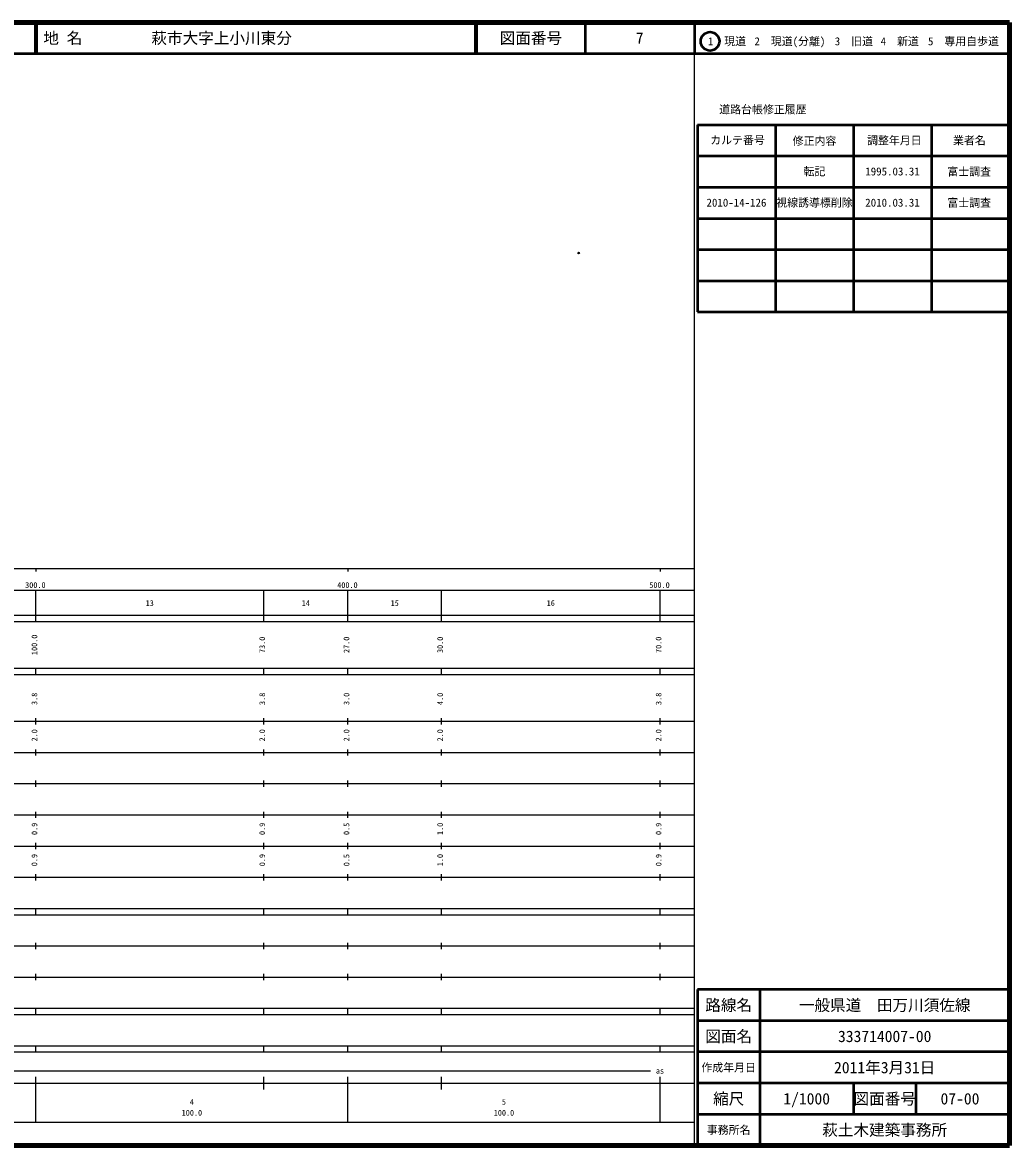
# Model space of a CAD drawing. Units: millimetres on the paper. Extents: x 40 to 680, y 20 to 380.
# Drawn here: x 363.7 to 680, y 20 to 380 of the extents above; entities that cross this region are included whole.
import ezdxf
from ezdxf.enums import TextEntityAlignment as Align

# ---------------------------------------------------------------- set-up
doc = ezdxf.new("R2010")
doc.units = ezdxf.units.MM
doc.header["$PDMODE"] = 32
doc.header["$PDSIZE"] = 0.5
doc.layers.add('M-OTRS', color=6, linetype='Continuous')
doc.layers.add('M-TTL-TXT', color=7, linetype='Continuous')
for name, color, linetype, lineweight in [('M-TTL', 2, 'Continuous', 140), ('M-TTL-BAND', 7, 'Continuous', 25), ('M-TTL-FRAM', 2, 'Continuous', 50), ('M-TTL-LINE', 7, 'Continuous', 50)]:
    doc.layers.add(name, color=color, linetype=linetype, lineweight=lineweight)
doc.styles.add('ＭＳ ゴシック', font='')
doc.styles.get('ＭＳ ゴシック').set_extended_font_data('MS Gothic')

msp = doc.modelspace()

# ---------------------------------------------------------------- linework, layer by layer
at = {"layer": 'M-OTRS'}
msp.add_point((541.934, 306.07), dxfattribs=at)
at = {"layer": 'M-TTL'}
for p, q in [((680, 380), (40, 380)), ((680, 20), (680, 380)), ((40, 20), (680, 20))]:
    msp.add_line(p, q, dxfattribs=at)
at = {"layer": 'M-TTL-BAND'}
for p, q in [((579, 20), (579, 370)), ((40, 205), (579, 205)), ((368, 205), (368, 204)), ((468, 205), (468, 204)), ((568, 205), (568, 204)), ((68, 198), (579, 198)), ((368, 188), (368, 198)), ((441, 188), (441, 198)), ((468, 188), (468, 198)), ((498, 188), (498, 198)), ((568, 188), (568, 198)), ((40, 190), (579, 190)), ((40, 188), (579, 188)), ((40, 173), (579, 173)), ((368, 171), (368, 173)), ((441, 171), (441, 173)), ((468, 171), (468, 173)), ((498, 171), (498, 173)), ((568, 171), (568, 173)), ((40, 171), (579, 171)), ((40, 156), (579, 156)), ((368, 155), (368, 157)), ((441, 155), (441, 157)), ((468, 155), (468, 157)), ((498, 155), (498, 157)), ((568, 155), (568, 157)), ((46, 146), (579, 146)), ((368, 145), (368, 147)), ((441, 145), (441, 147)), ((468, 145), (468, 147)), ((498, 145), (498, 147)), ((568, 145), (568, 147)), ((368, 135), (368, 137)), ((441, 135), (441, 137)), ((468, 135), (468, 137)), ((498, 135), (498, 137)), ((568, 135), (568, 137)), ((52, 136), (579, 136)), ((46, 126), (579, 126)), ((368, 125), (368, 127)), ((441, 125), (441, 127)), ((468, 125), (468, 127)), ((498, 125), (498, 127)), ((568, 125), (568, 127)), ((52, 116), (579, 116)), ((368, 115), (368, 117)), ((441, 115), (441, 117)), ((468, 115), (468, 117)), ((498, 115), (498, 117)), ((568, 115), (568, 117)), ((46, 106), (579, 106)), ((368, 105), (368, 107)), ((441, 105), (441, 107)), ((468, 105), (468, 107)), ((498, 105), (498, 107)), ((568, 105), (568, 107)), ((40, 96), (579, 96)), ((40, 94), (579, 94)), ((368, 94), (368, 96)), ((441, 94), (441, 96)), ((468, 94), (468, 96)), ((498, 94), (498, 96)), ((568, 94), (568, 96)), ((49, 84), (579, 84)), ((368, 83), (368, 85)), ((441, 83), (441, 85)), ((468, 83), (468, 85)), ((498, 83), (498, 85)), ((568, 83), (568, 85)), ((40, 74), (579, 74)), ((368, 73), (368, 75)), ((441, 73), (441, 75)), ((468, 73), (468, 75)), ((498, 73), (498, 75)), ((568, 73), (568, 75)), ((40, 64), (579, 64)), ((40, 62), (579, 62)), ((368, 62), (368, 64)), ((441, 62), (441, 64)), ((468, 62), (468, 64)), ((498, 62), (498, 64)), ((568, 62), (568, 64)), ((40, 52), (579, 52)), ((368, 50), (368, 52)), ((441, 50), (441, 52)), ((468, 50), (468, 52)), ((498, 50), (498, 52)), ((568, 50), (568, 52)), ((40, 50), (579, 50)), ((71, 44), (565, 44)), ((40, 40), (579, 40)), ((368, 27.5), (368, 42)), ((441, 38), (441, 42)), ((468, 27.5), (468, 42)), ((498, 38), (498, 42)), ((568, 27.5), (568, 42)), ((68, 27.5), (579, 27.5))]:
    msp.add_line(p, q, dxfattribs=at)
at = {"layer": 'M-TTL-FRAM'}
for p, q in [((580, 347.197), (580, 287.197)), ((580, 347.197), (680, 347.197)), ((580, 287.197), (680, 287.197)), ((680, 70), (580, 70)), ((580, 70), (580, 20))]:
    msp.add_line(p, q, dxfattribs=at)
at = {"layer": 'M-TTL-LINE'}
for p, q in [((367.75, 380), (367.75, 370)), ((368.25, 380), (368.25, 370)), ((508.747, 380), (508.747, 370)), ((509.247, 380), (509.247, 370)), ((543.997, 380), (543.997, 370)), ((579, 380), (579, 370)), ((40, 370), (680, 370)), ((605, 347.197), (605, 287.197)), ((630, 347.197), (630, 287.197)), ((655, 347.197), (655, 287.197)), ((580, 337.197), (680, 337.197)), ((580, 327.197), (680, 327.197)), ((580, 317.197), (680, 317.197)), ((580, 307.197), (680, 307.197)), ((580, 297.197), (680, 297.197)), ((600, 70), (600, 20)), ((680, 60), (580, 60)), ((680, 50), (580, 50)), ((680, 40), (580, 40)), ((630, 40), (630, 30)), ((650, 40), (650, 30)), ((680, 30), (580, 30))]:
    msp.add_line(p, q, dxfattribs=at)
msp.add_circle((584.031, 373.958), 3, dxfattribs=at)

# ---------------------------------------------------------------- texts
at = {"layer": 'M-TTL-BAND', "style": 'ＭＳ ゴシック'}
for s, p in [('300.0', (367.844, 198.195)), ('400.0', (467.844, 198.195)), ('500.0', (567.844, 198.195)), ('13', (404.5, 192.405)), ('14', (454.5, 192.405)), ('15', (483, 192.405)), ('16', (533, 192.405)), ('as', (568, 42.5)), ('4', (418, 32.523)), ('5', (518, 32.523)), ('100.0', (418, 29.033)), ('100.0', (518, 29.033))]:
    msp.add_text(s, height=1.833, dxfattribs=at).set_placement(p, align=Align.BOTTOM_CENTER)
for s, p in [('100.0', (369, 180.5)), ('73.0', (442, 180.5)), ('27.0', (469, 180.5)), ('30.0', (499, 180.5)), ('70.0', (569, 180.5)), ('3.8', (369, 163.174)), ('3.8', (442, 163.174)), ('3.0', (469, 163.174)), ('4.0', (499, 163.174)), ('3.8', (569, 163.174)), ('2.0', (369, 151.5)), ('2.0', (442, 151.5)), ('2.0', (469, 151.5)), ('2.0', (499, 151.5)), ('2.0', (569, 151.5)), ('0.9', (369, 121.5)), ('0.9', (442, 121.5)), ('0.5', (469, 121.5)), ('1.0', (499, 121.5)), ('0.9', (569, 121.5)), ('0.9', (369, 111.5)), ('0.9', (442, 111.5)), ('0.5', (469, 111.5)), ('1.0', (499, 111.5)), ('0.9', (569, 111.5))]:
    msp.add_text(s, height=1.833, rotation=90, dxfattribs=at).set_placement(p, align=Align.BOTTOM_CENTER)
at = {"layer": 'M-TTL-TXT', "style": 'ＭＳ ゴシック'}
for s, p in [('地 名', (370.38, 375)), ('萩市大字上小川東分', (405.024, 375))]:
    msp.add_text(s, height=3.666, dxfattribs=at).set_placement(p, align=Align.MIDDLE_LEFT)
for s, height, p in [('図面番号', 3.666, (526.622, 375)), ('7', 3.666, (561.497, 375)), ('1\u3000現道', 2.566, (589.448, 373.958)), ('2\u3000現道(分離)', 2.566, (609.619, 373.958)), ('3\u3000旧道', 2.566, (630.121, 373.958)), ('4\u3000新道', 2.566, (644.824, 373.958)), ('5\u3000専用自歩道', 2.566, (665.228, 373.958)), ('道路台帳修正履歴', 2.566, (600.968, 352.113)), ('カルテ番号', 2.566, (592.839, 342.277)), ('修正内容', 2.566, (617.509, 342.023)), ('調整年月日', 2.566, (643.089, 342.197)), ('業者名', 2.566, (667.134, 342.197)), ('転記', 2.566, (617.5, 332.245)), ('1995.03.31', 2.566, (642.5, 332.245)), ('富士調査', 2.566, (667.077, 332.189)), ('2010-14-126', 2.566, (592.5, 322.245)), ('視線誘導標削除', 2.566, (617.5, 322.245)), ('2010.03.31', 2.566, (642.5, 322.245)), ('富士調査', 2.566, (667.077, 322.189)), ('路線名', 3.666, (590, 65)), ('路線名', 3.666, (590, 65)), ('一般県道\u3000田万川須佐線', 3.666, (640, 65)), ('図面名', 3.666, (590, 55)), ('図面名', 3.666, (590, 55)), ('333714007-00', 3.666, (640, 55)), ('2011年3月31日', 3.666, (640, 45)), ('作成年月日', 2.566, (590, 45)), ('作成年月日', 2.566, (590, 45)), ('縮尺', 3.666, (590, 35)), ('縮尺', 3.666, (590, 35)), ('1/1000', 3.666, (615, 35)), ('図面番号', 3.666, (640, 35)), ('図面番号', 3.666, (640, 35)), ('07-00', 3.666, (664.125, 35)), ('事務所名', 2.566, (590, 25)), ('事務所名', 2.566, (590, 25)), ('萩土木建築事務所', 3.666, (640, 25))]:
    msp.add_text(s, height=height, dxfattribs=at).set_placement(p, align=Align.MIDDLE_CENTER)

doc.saveas('drawing.dxf')
